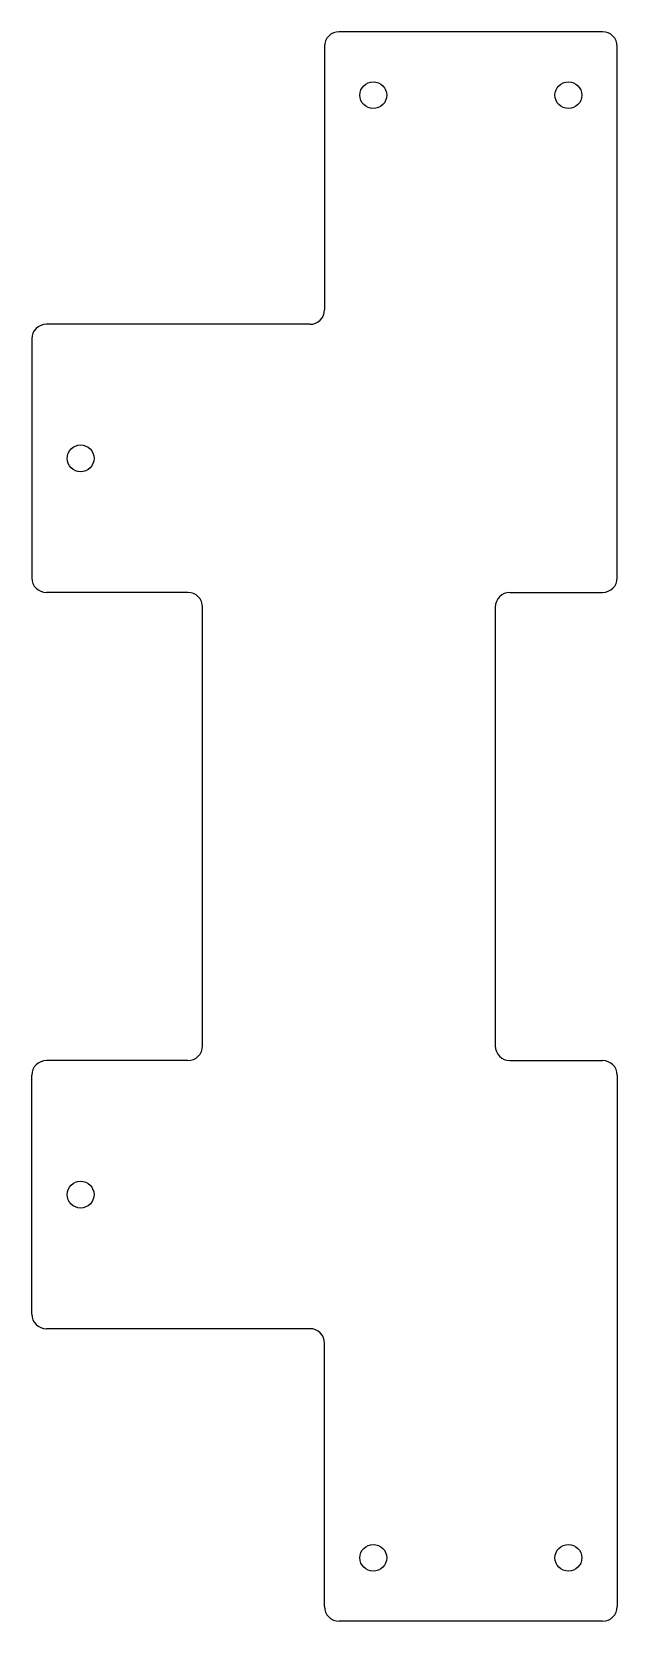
# Model space of a CAD drawing. Header units: millimetres. Extents: x -120 to 0, y -163 to 163.
import ezdxf

# ---------------------------------------------------------------- set-up
doc = ezdxf.new("R2010")
doc.units = ezdxf.units.MM
doc.layers.add('Shape2DView006', color=7, linetype='CONTINUOUS')

msp = doc.modelspace()

# ---------------------------------------------------------------- linework, layer by layer
at = {"layer": 'Shape2DView006'}
for p, q in [((-3, 163), (-57, 163)), ((-60, 160), (-60, 106)), ((0, 51), (0, 160)), ((-63, 103), (-117, 103)), ((-120, 100), (-120, 51)), ((-88, 48), (-117, 48)), ((-22, 48), (-3, 48)), ((-85, -45), (-85, 45)), ((-25, 45), (-25, -45)), ((-88, -48), (-117, -48)), ((-22, -48), (-3, -48)), ((-120, -100), (-120, -51)), ((0, -51), (0, -160)), ((-63, -103), (-117, -103)), ((-60, -160), (-60, -106)), ((-3, -163), (-57, -163))]:
    msp.add_line(p, q, dxfattribs=at)
for centre in [(-50, 150), (-10, 150), (-110, 75.5), (-110, -75.5), (-50, -150), (-10, -150)]:
    msp.add_circle(centre, 2.75, dxfattribs=at)
for centre, start, end in [((-57, 160), 90, 180), ((-3, 160), 0, 90), ((-63, 106), -90, 0), ((-117, 100), 90, -180), ((-117, 51), 180, -90), ((-3, 51), -90, 0), ((-88, 45), 0, 90), ((-22, 45), 90, 180), ((-88, -45), -90, 0), ((-22, -45), 180, -90), ((-117, -51), 90, 180), ((-3, -51), 0, 90), ((-117, -100), 180, -90), ((-63, -106), 0, 90), ((-57, -160), 180, -90), ((-3, -160), -90, 0)]:
    msp.add_arc(centre, 3, start, end, dxfattribs=at)

doc.saveas('drawing.dxf')
